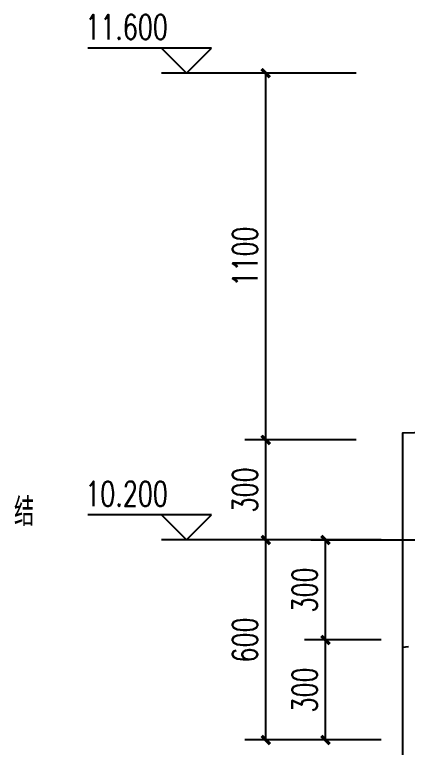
# Model space of a CAD drawing. Extents: x 79570 to 678837, y -1139230 to -612789.
# Drawn here: x 631884 to 634237, y -793778 to -789382 of the extents above; entities that cross this region are included whole.
import ezdxf

# ---------------------------------------------------------------- set-up
doc = ezdxf.new("R2010")
doc.units = 0
doc.header["$LTSCALE"] = 1000
doc.header["$MEASUREMENT"] = 0
doc.linetypes.add('DOTE', pattern=[2.42, 2, -0.2, 0.02, -0.2])
for name, color, linetype in [('4', 4, 'Continuous'), ('A-剖-0.20mm.......SECT-L04', 42, 'Continuous'), ('A-立-线.18........ELEV-L.18', 153, 'Continuous'), ('A-通-轴线.........COMM-GRID', 27, 'DOTE'), ('DIM_ELEV', 3, 'Continuous'), ('PUB_DIM', 3, 'Continuous'), ('PUB_TEXT', 7, 'Continuous')]:
    doc.layers.add(name, color=color, linetype=linetype)
doc.styles.add('_TCH_DIM', font='SIMPLEX', dxfattribs={"bigfont": 'GBCBIG'})
doc.styles.add('_TCH_DIM_T3', font='SIMPLEX', dxfattribs={"width": 0.705882, "bigfont": 'GBCBIG'})
doc.dimstyles.new('_TCH_ARCH&&25', dxfattribs={"dimtxt": 74.375, "dimasz": 25, "dimexe": 62.5, "dimexo": 75, "dimgap": 25, "dimtad": 1, "dimdec": 0, "dimzin": 0, "dimdsep": 46, "dimtxsty": '_TCH_DIM_T3', "dimblk": 'ARCHTICK', "dimcen": 0.09, "dimclrt": 7, "dimazin": 2, "dimtfac": 1, "dimtdec": 0, "dimtix": 1, "dimtmove": 2, "dimatfit": 3, "dimfxl": 1, "dimtolj": 1, "dimtzin": 0, "dimarcsym": 0})

# ---------------------------------------------------------------- blocks, each defined once
blk = doc.blocks.new('jie6')
at = {"layer": 'PUB_TEXT', "style": '_TCH_DIM'}
blk.add_text('结', height=84.4, dxfattribs=at).set_placement((618296.1, -848492.8))
blk = doc.blocks.new('_ArchTick')
at = {"color": 0, "linetype": 'ByBlock', "const_width": 0.4}
blk.add_lwpolyline([(-0.5, -0.5), (0.5, 0.5)], dxfattribs=at)
blk = doc.blocks.new('*D3623')
at = {"layer": 'Defpoints', "color": 0, "transparency": 16777216}
for p in [(619468.5, -848544), (619710.1, -848544), (619710.1, -848844)]:
    blk.add_point(p, dxfattribs=at)
at = {"layer": 'PUB_DIM', "color": 0, "lineweight": -2, "transparency": 16777216}
for p, q in [((619635.1, -848544), (619406, -848544)), ((619468.5, -848844), (619468.5, -848544)), ((619635.1, -848844), (619406, -848844))]:
    blk.add_line(p, q, dxfattribs=at)
at = {"layer": 'PUB_DIM', "color": 0, "lineweight": -2, "transparency": 16777216, "xscale": 25, "yscale": 25, "zscale": 25}
for p, rotation in [((619468.5, -848544), 90), ((619468.5, -848844), 270)]:
    blk.add_blockref('_ArchTick', p, dxfattribs=dict(at, rotation=rotation))
at = {"layer": 'PUB_DIM', "color": 7, "transparency": 16777216, "insert": (619406.3, -848694), "char_height": 74.38, "attachment_point": 5, "rotation": 90, "style": '_TCH_DIM_T3'}
blk.add_mtext('\\A1;300', dxfattribs=at)
blk = doc.blocks.new('*D3624')
at = {"layer": 'Defpoints', "color": 0, "transparency": 16777216}
for p in [(619468.5, -848844), (619710.1, -848844), (619710.1, -849144)]:
    blk.add_point(p, dxfattribs=at)
at = {"layer": 'PUB_DIM', "color": 0, "lineweight": -2, "transparency": 16777216}
for p, q in [((619635.1, -848844), (619406, -848844)), ((619468.5, -849144), (619468.5, -848844)), ((619635.1, -849144), (619406, -849144))]:
    blk.add_line(p, q, dxfattribs=at)
at = {"layer": 'PUB_DIM', "color": 0, "lineweight": -2, "transparency": 16777216, "xscale": 25, "yscale": 25, "zscale": 25}
for p, rotation in [((619468.5, -848844), 90), ((619468.5, -849144), 270)]:
    blk.add_blockref('_ArchTick', p, dxfattribs=dict(at, rotation=rotation))
at = {"layer": 'PUB_DIM', "color": 7, "transparency": 16777216, "insert": (619406.3, -848994), "char_height": 74.38, "attachment_point": 5, "rotation": 90, "style": '_TCH_DIM_T3'}
blk.add_mtext('\\A1;300', dxfattribs=at)
blk = doc.blocks.new('*D3625')
at = {"layer": 'Defpoints', "color": 0, "transparency": 16777216}
for p in [(619289.6, -848544), (619635.1, -848544), (619635.1, -849144)]:
    blk.add_point(p, dxfattribs=at)
at = {"layer": 'PUB_DIM', "color": 0, "lineweight": -2, "transparency": 16777216}
for p, q in [((619560.1, -848544), (619227.1, -848544)), ((619289.6, -849144), (619289.6, -848544)), ((619560.1, -849144), (619227.1, -849144))]:
    blk.add_line(p, q, dxfattribs=at)
at = {"layer": 'PUB_DIM', "color": 0, "lineweight": -2, "transparency": 16777216, "xscale": 25, "yscale": 25, "zscale": 25}
for p, rotation in [((619289.6, -848544), 90), ((619289.6, -849144), 270)]:
    blk.add_blockref('_ArchTick', p, dxfattribs=dict(at, rotation=rotation))
at = {"layer": 'PUB_DIM', "color": 7, "transparency": 16777216, "insert": (619227.4, -848844), "char_height": 74.38, "attachment_point": 5, "rotation": 90, "style": '_TCH_DIM_T3'}
blk.add_mtext('\\A1;600', dxfattribs=at)
blk = doc.blocks.new('*D3626')
at = {"layer": 'Defpoints', "color": 0, "transparency": 16777216}
for p in [(619289.6, -848244), (619635.1, -848244), (619635.1, -848544)]:
    blk.add_point(p, dxfattribs=at)
at = {"layer": 'PUB_DIM', "color": 0, "lineweight": -2, "transparency": 16777216}
for p, q in [((619560.1, -848244), (619227.1, -848244)), ((619289.6, -848544), (619289.6, -848244)), ((619560.1, -848544), (619227.1, -848544))]:
    blk.add_line(p, q, dxfattribs=at)
at = {"layer": 'PUB_DIM', "color": 0, "lineweight": -2, "transparency": 16777216, "xscale": 25, "yscale": 25, "zscale": 25}
for p, rotation in [((619289.6, -848244), 90), ((619289.6, -848544), 270)]:
    blk.add_blockref('_ArchTick', p, dxfattribs=dict(at, rotation=rotation))
at = {"layer": 'PUB_DIM', "color": 7, "transparency": 16777216, "insert": (619227.4, -848394), "char_height": 74.38, "attachment_point": 5, "rotation": 90, "style": '_TCH_DIM_T3'}
blk.add_mtext('\\A1;300', dxfattribs=at)
blk = doc.blocks.new('*D3627')
at = {"layer": 'Defpoints', "color": 0, "transparency": 16777216}
for p in [(619289.6, -847144), (619635.1, -847144), (619635.1, -848244)]:
    blk.add_point(p, dxfattribs=at)
at = {"layer": 'PUB_DIM', "color": 0, "lineweight": -2, "transparency": 16777216}
for p, q in [((619560.1, -847144), (619227.1, -847144)), ((619289.6, -848244), (619289.6, -847144)), ((619560.1, -848244), (619227.1, -848244))]:
    blk.add_line(p, q, dxfattribs=at)
at = {"layer": 'PUB_DIM', "color": 0, "lineweight": -2, "transparency": 16777216, "xscale": 25, "yscale": 25, "zscale": 25}
for p, rotation in [((619289.6, -847144), 90), ((619289.6, -848244), 270)]:
    blk.add_blockref('_ArchTick', p, dxfattribs=dict(at, rotation=rotation))
at = {"layer": 'PUB_DIM', "color": 7, "transparency": 16777216, "insert": (619227.4, -847694), "char_height": 74.38, "attachment_point": 5, "rotation": 90, "style": '_TCH_DIM_T3'}
blk.add_mtext('\\A1;1100', dxfattribs=at)
blk = doc.blocks.new('jie8')
at = {"layer": 'A-剖-0.20mm.......SECT-L04'}
blk.add_lwpolyline([(620059.6, -848217), (619949.4, -848217), (619949.6, -848216.9), (619699.6, -848224), (619699.6, -848866), (619717.5, -848864)], dxfattribs=at)
at = {"layer": 'A-立-线.18........ELEV-L.18'}
blk.add_line((619699.6, -848866), (619699.6, -849713.8), dxfattribs=at)
at = {"layer": 'A-通-轴线.........COMM-GRID', "linetype": 'DOTE', "ltscale": 0.25}
blk.add_line((619424.4, -848544), (620846.9, -848544), dxfattribs=at)
at = {"layer": 'DIM_ELEV'}
for p, q in [((619127.1, -847069), (618756.3, -847069)), ((619052.1, -847144), (618977.1, -847069)), ((619052.1, -847144), (619127.1, -847069)), ((619227.1, -847144), (618977.1, -847144)), ((619127.1, -848469), (618756.3, -848469)), ((619052.1, -848544), (618977.1, -848469)), ((619052.1, -848544), (619127.1, -848469)), ((619227.1, -848544), (618977.1, -848544))]:
    blk.add_line(p, q, dxfattribs=at)
at = {"layer": 'PUB_TEXT', "style": '_TCH_DIM', "width": 0.705882}
for s, p in [('11.600', (618748.8, -847042.8)), ('10.200', (618748.8, -848442.8))]:
    blk.add_text(s, height=74.38, dxfattribs=at).set_placement(p)
at = {"layer": 'PUB_DIM'}
for p1, p2, distance, picture, middle in [((619635.1, -848244), (619635.1, -847144), 345.6, '*D3627', (619227.4, -847694)), ((619635.1, -848544), (619635.1, -848244), 345.6, '*D3626', (619227.4, -848394)), ((619635.1, -849144), (619635.1, -848544), 345.6, '*D3625', (619227.4, -848844)), ((619710.1, -848844), (619710.1, -848544), 241.6, '*D3623', (619406.3, -848694)), ((619710.1, -849144), (619710.1, -848844), 241.6, '*D3624', (619406.3, -848994))]:
    dim = blk.add_aligned_dim(p1=p1, p2=p2, distance=distance, dimstyle='_TCH_ARCH&&25', dxfattribs=at)
    dim.commit()
    dim.dimension.update_dxf_attribs({"geometry": picture, "text_midpoint": middle})

msp = doc.modelspace()

# ---------------------------------------------------------------- block references
at = {"layer": '4', "xscale": 2, "yscale": 2, "zscale": 2}
for name, p in [('jie8', (-605190.2, 904554.4)), ('jie6', (-604711.8, 904535.7))]:
    msp.add_blockref(name, p, dxfattribs=at)

doc.saveas('drawing.dxf')
